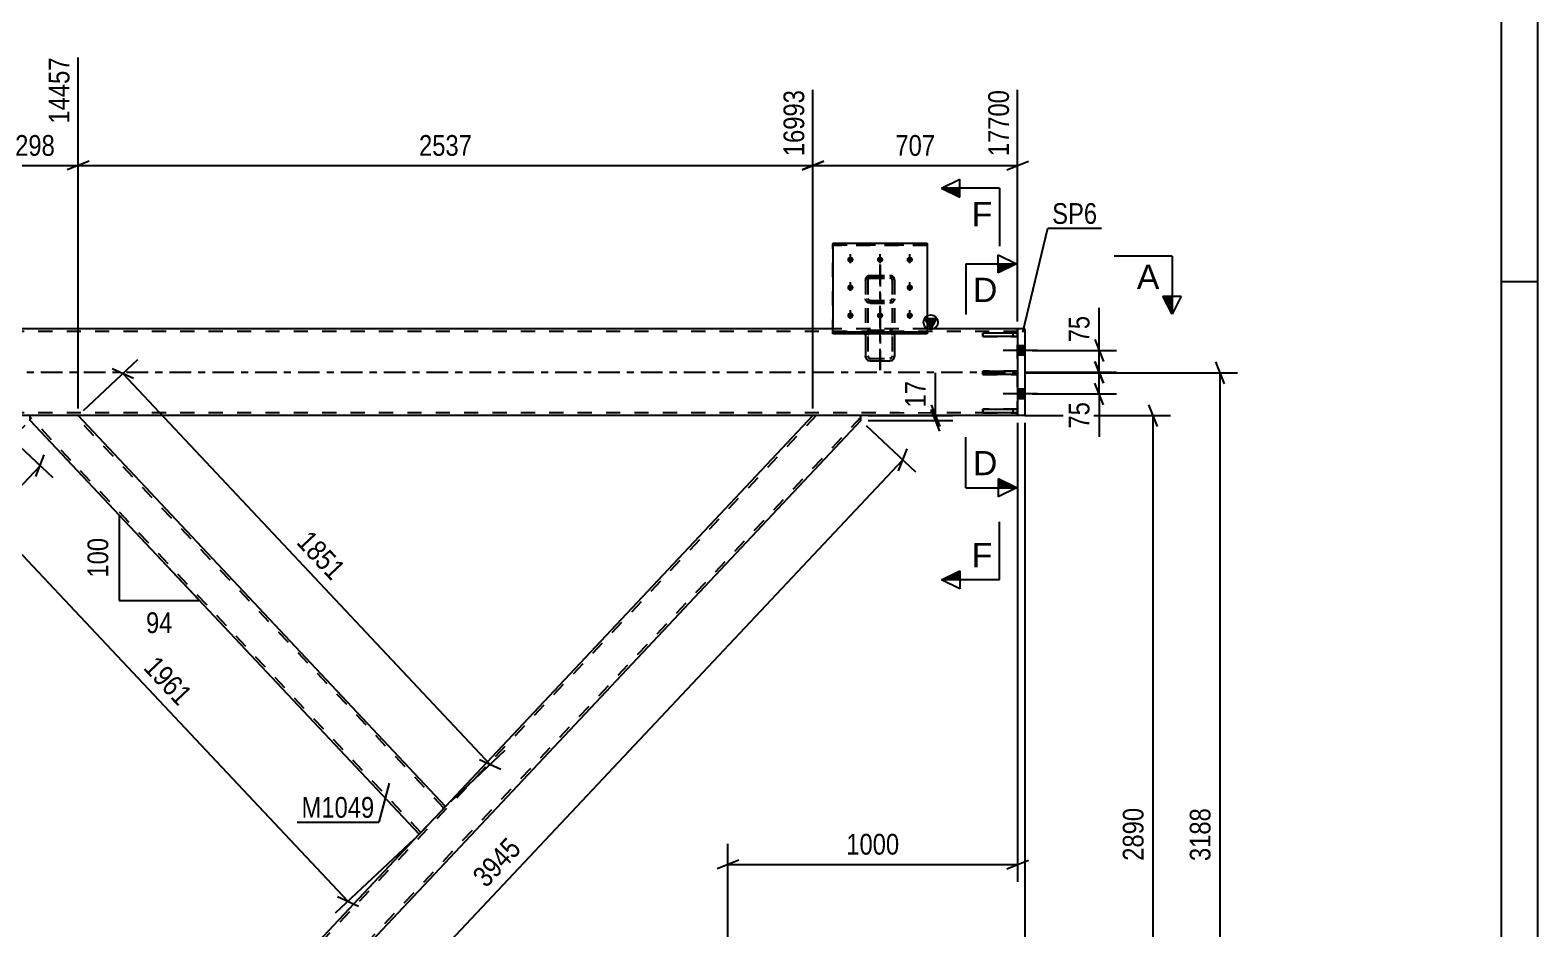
# Model space of a CAD drawing. Header units: millimetres. Extents: x -63 to 778, y -435 to 159.
# Drawn here: x 570.2 to 778.4, y -76.9 to 47.2 of the extents above; entities that cross this region are included whole.
import ezdxf

# ---------------------------------------------------------------- set-up
doc = ezdxf.new("R2010")
doc.units = ezdxf.units.MM
doc.linetypes.add('DXK_LINE_DOT2', pattern=[3.9198, 1.9599, -1.9599])
doc.linetypes.add('DXK_LINE_DOT3', pattern=[5.9187, 2.979, -0.9799, 0.9799, -0.9799])
doc.styles.add('Arial', font='ARIAL.TTF', dxfattribs={"height": 0.2})
doc.styles.add('Arial Narrow', font='ARIALN.TTF', dxfattribs={"height": 0.2})

# ---------------------------------------------------------------- blocks, each defined once
blk = doc.blocks.new('Unknown-570387995-1162')
at = {"color": 5, "linetype": 'Continuous'}
for p, q in [((778.37, -434.5), (778.37, 159.5)), ((773.37, -429.5), (773.37, 154.5)), ((778.37, 12.5), (773.37, 12.5))]:
    blk.add_line(p, q, dxfattribs=at)
blk = doc.blocks.new('Part-570387995-1550 - 1399')
at = {"color": 7, "linetype": 'DXK_LINE_DOT2'}
for p, q in [((706.54, 5.41), (701.74, 5.41)), ((701.74, 5.41), (701.74, 4.93)), ((701.74, 4.93), (706.54, 4.93)), ((705.94, 4.93), (705.94, 5.41)), ((706.54, 4.93), (706.54, 5.41))]:
    blk.add_line(p, q, dxfattribs=at)
blk = doc.blocks.new('Part-570387995-1554 - 1399')
at = {"color": 2, "linetype": 'Continuous'}
for p, q in [((701.74, 0.15), (706.54, 0.15)), ((701.74, -0.33), (701.74, 0.15)), ((706.54, 0.15), (706.54, -0.33)), ((706.54, -0.33), (701.74, -0.33))]:
    blk.add_line(p, q, dxfattribs=at)
at = {"color": 7, "linetype": 'DXK_LINE_DOT2'}
blk.add_line((705.94, -0.33), (705.94, 0.15), dxfattribs=at)
blk = doc.blocks.new('Bolt-570387995-1433 - 1399')
at = {"linetype": 'Continuous'}
for points in [[(706.54, 3.66), (706.54, 2.34), (707.54, 2.34), (707.54, 3.66)], [(706.54, 3.66), (706.54, 2.34), (707.54, 2.34), (707.54, 3.66)], [(706.54, -2.34), (706.54, -3.66), (707.54, -3.66), (707.54, -2.34)], [(706.54, -2.34), (706.54, -3.66), (707.54, -3.66), (707.54, -2.34)]]:
    blk.add_hatch(color=1, dxfattribs=at).paths.add_polyline_path(points)
at = {"color": 1, "linetype": 'Continuous'}
for p, q in [((709.3, 3), (704.54, 3)), ((709.3, 3), (704.54, 3)), ((707.54, 3.66), (706.54, 3.66)), ((707.54, 3.66), (706.54, 3.66)), ((707.54, 2.34), (706.54, 2.34)), ((707.54, 2.34), (706.54, 2.34)), ((709.3, -3), (704.54, -3)), ((709.3, -3), (704.54, -3)), ((707.54, -2.34), (706.54, -2.34)), ((707.54, -2.34), (706.54, -2.34)), ((707.54, -3.66), (706.54, -3.66)), ((707.54, -3.66), (706.54, -3.66))]:
    blk.add_line(p, q, dxfattribs=at)
blk = doc.blocks.new('Bolt-570387995-1434 - 1399')
at = {"color": 1, "linetype": 'DXK_LINE_DOT2'}
for p, q in [((683.44, 15.07), (683.44, 16.21)), ((687.54, 15.07), (687.54, 16.21)), ((691.64, 15.07), (691.64, 16.21)), ((683.44, 11.22), (683.44, 12.36)), ((691.64, 11.22), (691.64, 12.36)), ((683.44, 7.37), (683.44, 8.5)), ((687.54, 7.37), (687.54, 8.5)), ((691.64, 7.37), (691.64, 8.5))]:
    blk.add_line(p, q, dxfattribs=at)
blk = doc.blocks.new('Bolt-570387995-1435 - 1399')
at = {"linetype": 'Continuous'}
for points in [[(683.44, 15.13), (683.35, 15.14), (683.26, 15.16), (683.18, 15.21), (683.11, 15.26), (683.06, 15.33), (683.02, 15.41), (683, 15.5), (683, 15.58), (683.02, 15.67), (683.06, 15.75), (683.11, 15.82), (683.18, 15.88), (683.26, 15.92), (683.35, 15.95), (683.44, 15.95), (683.53, 15.95), (683.62, 15.92), (683.7, 15.88), (683.77, 15.82), (683.82, 15.75), (683.86, 15.67), (683.88, 15.58), (683.88, 15.5), (683.86, 15.41), (683.82, 15.33), (683.77, 15.26), (683.7, 15.21), (683.62, 15.16), (683.53, 15.14)], [(687.54, 15.13), (687.45, 15.14), (687.36, 15.16), (687.28, 15.21), (687.21, 15.26), (687.16, 15.33), (687.12, 15.41), (687.1, 15.5), (687.1, 15.58), (687.12, 15.67), (687.16, 15.75), (687.21, 15.82), (687.28, 15.88), (687.36, 15.92), (687.45, 15.95), (687.54, 15.95), (687.63, 15.95), (687.72, 15.92), (687.8, 15.88), (687.87, 15.82), (687.92, 15.75), (687.96, 15.67), (687.98, 15.58), (687.98, 15.5), (687.96, 15.41), (687.92, 15.33), (687.87, 15.26), (687.8, 15.21), (687.72, 15.16), (687.63, 15.14)], [(691.64, 15.13), (691.55, 15.14), (691.46, 15.16), (691.38, 15.21), (691.31, 15.26), (691.26, 15.33), (691.22, 15.41), (691.2, 15.5), (691.2, 15.58), (691.22, 15.67), (691.26, 15.75), (691.31, 15.82), (691.38, 15.88), (691.46, 15.92), (691.55, 15.95), (691.64, 15.95), (691.73, 15.95), (691.82, 15.92), (691.9, 15.88), (691.97, 15.82), (692.02, 15.75), (692.06, 15.67), (692.08, 15.58), (692.08, 15.5), (692.06, 15.41), (692.02, 15.33), (691.97, 15.26), (691.9, 15.21), (691.82, 15.16), (691.73, 15.14)], [(683.44, 11.27), (683.35, 11.28), (683.26, 11.31), (683.18, 11.35), (683.11, 11.41), (683.06, 11.48), (683.02, 11.56), (683, 11.65), (683, 11.73), (683.02, 11.82), (683.06, 11.89), (683.11, 11.96), (683.18, 12.02), (683.26, 12.07), (683.35, 12.09), (683.44, 12.1), (683.53, 12.09), (683.62, 12.07), (683.7, 12.02), (683.77, 11.96), (683.82, 11.89), (683.86, 11.82), (683.88, 11.73), (683.88, 11.65), (683.86, 11.56), (683.82, 11.48), (683.77, 11.41), (683.7, 11.35), (683.62, 11.31), (683.53, 11.28)], [(691.64, 11.27), (691.55, 11.28), (691.46, 11.31), (691.38, 11.35), (691.31, 11.41), (691.26, 11.48), (691.22, 11.56), (691.2, 11.65), (691.2, 11.73), (691.22, 11.82), (691.26, 11.89), (691.31, 11.96), (691.38, 12.02), (691.46, 12.07), (691.55, 12.09), (691.64, 12.1), (691.73, 12.09), (691.82, 12.07), (691.9, 12.02), (691.97, 11.96), (692.02, 11.89), (692.06, 11.82), (692.08, 11.73), (692.08, 11.65), (692.06, 11.56), (692.02, 11.48), (691.97, 11.41), (691.9, 11.35), (691.82, 11.31), (691.73, 11.28)], [(683.44, 7.42), (683.35, 7.43), (683.26, 7.46), (683.18, 7.5), (683.11, 7.56), (683.06, 7.63), (683.02, 7.71), (683, 7.79), (683, 7.88), (683.02, 7.96), (683.06, 8.04), (683.11, 8.11), (683.18, 8.17), (683.26, 8.21), (683.35, 8.24), (683.44, 8.25), (683.53, 8.24), (683.62, 8.21), (683.7, 8.17), (683.77, 8.11), (683.82, 8.04), (683.86, 7.96), (683.88, 7.88), (683.88, 7.79), (683.86, 7.71), (683.82, 7.63), (683.77, 7.56), (683.7, 7.5), (683.62, 7.46), (683.53, 7.43)], [(687.54, 7.42), (687.45, 7.43), (687.36, 7.46), (687.28, 7.5), (687.21, 7.56), (687.16, 7.63), (687.12, 7.71), (687.1, 7.79), (687.1, 7.88), (687.12, 7.96), (687.16, 8.04), (687.21, 8.11), (687.28, 8.17), (687.36, 8.21), (687.45, 8.24), (687.54, 8.25), (687.63, 8.24), (687.72, 8.21), (687.8, 8.17), (687.87, 8.11), (687.92, 8.04), (687.96, 7.96), (687.98, 7.88), (687.98, 7.79), (687.96, 7.71), (687.92, 7.63), (687.87, 7.56), (687.8, 7.5), (687.72, 7.46), (687.63, 7.43)], [(691.64, 7.42), (691.55, 7.43), (691.46, 7.46), (691.38, 7.5), (691.31, 7.56), (691.26, 7.63), (691.22, 7.71), (691.2, 7.79), (691.2, 7.88), (691.22, 7.96), (691.26, 8.04), (691.31, 8.11), (691.38, 8.17), (691.46, 8.21), (691.55, 8.24), (691.64, 8.25), (691.73, 8.24), (691.82, 8.21), (691.9, 8.17), (691.97, 8.11), (692.02, 8.04), (692.06, 7.96), (692.08, 7.88), (692.08, 7.79), (692.06, 7.71), (692.02, 7.63), (691.97, 7.56), (691.9, 7.5), (691.82, 7.46), (691.73, 7.43)]]:
    blk.add_hatch(color=1, dxfattribs=at).paths.add_polyline_path(points)
at = {"color": 1, "linetype": 'Continuous'}
for p, q in [((683.44, 15.14), (683.44, 16.28)), ((687.54, 15.14), (687.54, 16.28)), ((691.64, 15.14), (691.64, 16.28)), ((683.44, 11.29), (683.44, 12.43)), ((691.64, 11.29), (691.64, 12.43)), ((683.44, 7.44), (683.44, 8.57)), ((687.54, 7.44), (687.54, 8.57)), ((691.64, 7.44), (691.64, 8.57))]:
    blk.add_line(p, q, dxfattribs=at)
blk = doc.blocks.new('Part-570387995-1548 - 1399')
at = {"linetype": 'Continuous'}
blk.add_hatch(color=2, dxfattribs=at).paths.add_polyline_path([(694.54, 6), (693.74, 7.4), (695.34, 7.4)])
at = {"color": 2, "linetype": 'Continuous'}
for p, q in [((694.54, 6), (693.74, 7.4)), ((693.74, 7.4), (695.34, 7.4)), ((695.34, 7.4), (694.54, 6)), ((681.04, 6), (454.04, 6)), ((706.54, 6), (694.04, 6)), ((706.54, -6), (205.14, -6))]:
    blk.add_line(p, q, dxfattribs=at)
at = {"color": 7, "linetype": 'DXK_LINE_DOT2'}
for p, q in [((706.54, 5.6), (44.9, 5.6)), ((694.04, 6), (681.04, 6)), ((706.54, -6), (706.54, 6)), ((706.54, -5.6), (44.9, -5.6))]:
    blk.add_line(p, q, dxfattribs=at)
at = {"color": 7, "linetype": 'DXK_LINE_DOT3'}
blk.add_line((44.9, 0), (706.54, 0), dxfattribs=at)
at = {"color": 2, "linetype": 'Continuous'}
blk.add_circle((694.54, 6.9), 1, dxfattribs=at)
blk = doc.blocks.new('Part-570387995-1549 - 1399')
at = {"color": 7, "linetype": 'DXK_LINE_DOT2'}
for p, q in [((706.54, -5.11), (701.74, -5.11)), ((701.74, -5.11), (701.74, -5.59)), ((701.74, -5.59), (706.54, -5.59)), ((705.94, -5.59), (705.94, -5.11)), ((706.54, -5.59), (706.54, -5.11))]:
    blk.add_line(p, q, dxfattribs=at)
blk = doc.blocks.new('Part-570387995-1551 - 1399')
at = {"color": 7, "linetype": 'DXK_LINE_DOT2'}
for p, q in [((706.54, 0.15), (701.74, 0.15)), ((701.74, 0.15), (701.74, -0.33)), ((705.94, -0.33), (705.94, 0.15)), ((706.54, -0.33), (706.54, 0.15)), ((701.74, -0.33), (706.54, -0.33))]:
    blk.add_line(p, q, dxfattribs=at)
blk = doc.blocks.new('Part-570387995-1552 - 1399')
at = {"color": 2, "linetype": 'Continuous'}
for p, q in [((701.74, -5.11), (706.54, -5.11)), ((701.74, -5.59), (701.74, -5.11)), ((706.54, -5.59), (701.74, -5.59)), ((706.54, -5.11), (706.54, -5.59))]:
    blk.add_line(p, q, dxfattribs=at)
at = {"color": 7, "linetype": 'DXK_LINE_DOT2'}
blk.add_line((705.94, -5.59), (705.94, -5.11), dxfattribs=at)
blk = doc.blocks.new('Part-570387995-1553 - 1399')
at = {"color": 2, "linetype": 'Continuous'}
for p, q in [((706.54, 5.41), (701.74, 5.41)), ((701.74, 4.93), (701.74, 5.41)), ((706.54, 4.93), (701.74, 4.93)), ((706.54, 5.41), (706.54, 4.93))]:
    blk.add_line(p, q, dxfattribs=at)
at = {"color": 7, "linetype": 'DXK_LINE_DOT2'}
blk.add_line((705.94, 4.93), (705.94, 5.41), dxfattribs=at)
blk = doc.blocks.new('Part-570387995-1572 - 1399')
at = {"color": 7, "linetype": 'DXK_LINE_DOT2'}
for p, q in [((681.04, 5.29), (681.04, 17.73)), ((681.04, 17.73), (694.04, 17.73)), ((694.04, 17.51), (681.04, 17.51)), ((694.04, 17.73), (694.04, 5.29)), ((681.04, 5.51), (694.04, 5.51)), ((694.04, 5.29), (681.04, 5.29))]:
    blk.add_line(p, q, dxfattribs=at)
blk = doc.blocks.new('Part-570387995-1575 - 1399')
at = {"color": 2, "linetype": 'Continuous'}
for p, q in [((681.04, 17.8), (694.04, 17.8)), ((681.04, 17.8), (681.04, 5.36)), ((694.04, 17.8), (694.04, 5.36)), ((681.04, 5.58), (694.04, 5.58)), ((681.04, 5.36), (694.04, 5.36))]:
    blk.add_line(p, q, dxfattribs=at)
at = {"color": 7, "linetype": 'DXK_LINE_DOT2'}
blk.add_line((681.04, 17.58), (694.04, 17.58), dxfattribs=at)
blk = doc.blocks.new('Part-570387995-1576 - 1399')
at = {"color": 7, "linetype": 'DXK_LINE_DOT3'}
blk.add_line((687.54, 0.27), (687.54, 14.89), dxfattribs=at)
at = {"color": 7, "linetype": 'DXK_LINE_DOT2'}
for p, q in [((685.59, 12.98), (685.54, 12.75)), ((685.54, 12.75), (685.54, 5.36)), ((685.73, 13.17), (685.59, 12.98)), ((685.93, 13.3), (685.73, 13.17)), ((685.86, 12.75), (685.88, 12.86)), ((685.86, 12.75), (685.86, 2.24)), ((685.88, 12.86), (685.95, 12.96)), ((686.18, 13.35), (685.93, 13.3)), ((685.95, 12.96), (686.06, 13.03)), ((686.06, 13.03), (686.18, 13.05)), ((686.18, 13.35), (688.9, 13.35)), ((686.18, 13.05), (688.9, 13.05)), ((689.14, 13.3), (688.9, 13.35)), ((688.9, 13.05), (689.02, 13.03)), ((689.02, 13.03), (689.13, 12.96)), ((689.13, 12.96), (689.2, 12.86)), ((689.35, 13.17), (689.14, 13.3)), ((689.2, 12.86), (689.22, 12.75)), ((689.22, 12.75), (689.22, 2.24)), ((689.49, 12.98), (689.35, 13.17)), ((689.54, 12.75), (689.49, 12.98)), ((689.54, 12.75), (689.54, 5.36)), ((685.54, 10.19), (685.59, 9.96)), ((685.59, 9.96), (685.73, 9.77)), ((685.73, 9.77), (685.93, 9.64)), ((685.88, 10.08), (685.86, 10.19)), ((685.95, 9.98), (685.88, 10.08)), ((685.93, 9.64), (686.18, 9.59)), ((686.06, 9.91), (685.95, 9.98)), ((686.18, 9.89), (686.06, 9.91)), ((686.18, 9.89), (688.9, 9.89)), ((686.18, 9.59), (688.9, 9.59)), ((689.02, 9.91), (688.9, 9.89)), ((688.9, 9.59), (689.14, 9.64)), ((689.13, 9.98), (689.02, 9.91)), ((689.2, 10.08), (689.13, 9.98)), ((689.14, 9.64), (689.35, 9.77)), ((689.22, 10.19), (689.2, 10.08)), ((689.35, 9.77), (689.49, 9.96)), ((689.49, 9.96), (689.54, 10.19)), ((685.54, 5.13), (685.59, 5.39)), ((685.88, 5.26), (685.86, 5.13)), ((685.93, 5.76), (686.18, 5.81)), ((686.18, 5.47), (686.06, 5.45)), ((686.18, 5.81), (688.9, 5.81)), ((686.18, 5.47), (688.9, 5.47)), ((688.9, 5.81), (689.14, 5.76)), ((689.02, 5.45), (688.9, 5.47)), ((689.22, 5.13), (689.2, 5.26)), ((689.49, 5.39), (689.54, 5.13)), ((685.86, 2.24), (685.88, 2.11)), ((689.2, 2.11), (689.22, 2.24)), ((686.06, 1.92), (686.18, 1.9)), ((686.18, 1.9), (688.9, 1.9)), ((688.9, 1.9), (689.02, 1.92))]:
    blk.add_line(p, q, dxfattribs=at)
at = {"color": 2, "linetype": 'Continuous'}
for p, q in [((685.54, 5.36), (685.54, 2.24)), ((689.54, 5.36), (689.54, 2.24)), ((685.59, 1.98), (685.54, 2.24)), ((689.54, 2.24), (689.49, 1.98)), ((686.18, 1.56), (685.93, 1.61)), ((686.18, 1.56), (688.9, 1.56)), ((689.14, 1.61), (688.9, 1.56))]:
    blk.add_line(p, q, dxfattribs=at)
at = {"color": 7, "linetype": 'DXK_LINE_DOT2'}
for centre, radius, start, end in [((686.21, 5.16), 0.662, 114.32, 159.2417), ((686.19, 5.15), 0.331, 114.32, 159.2417), ((688.89, 5.15), 0.331, 20.7583, 65.68), ((688.87, 5.16), 0.662, 20.7583, 65.68), ((686.19, 2.23), 0.331, 200.7583, 245.68), ((688.89, 2.23), 0.331, 294.32, 339.2417)]:
    blk.add_arc(centre, radius, start, end, dxfattribs=at)
at = {"color": 2, "linetype": 'Continuous'}
for centre, start, end in [((686.21, 2.21), 200.7583, 245.68), ((688.87, 2.21), 294.32, 339.2417)]:
    blk.add_arc(centre, 0.662, start, end, dxfattribs=at)
blk = doc.blocks.new('Part-570387995-1617 - 1399')
at = {"color": 7, "linetype": 'DXK_LINE_DOT3'}
blk.add_line((687.54, 14.82), (687.54, 0.27), dxfattribs=at)
at = {"color": 7, "linetype": 'DXK_LINE_DOT2'}
for p, q in [((685.54, 12.68), (685.59, 12.91)), ((685.54, 12.68), (685.54, 2.24)), ((685.59, 12.91), (685.73, 13.1)), ((685.73, 13.1), (685.93, 13.23)), ((685.88, 12.79), (685.86, 12.68)), ((685.86, 12.68), (685.86, 2.24)), ((685.95, 12.89), (685.88, 12.79)), ((685.93, 13.23), (686.18, 13.28)), ((686.06, 12.96), (685.95, 12.89)), ((686.18, 12.98), (686.06, 12.96)), ((686.18, 13.28), (688.9, 13.28)), ((686.18, 12.98), (688.9, 12.98)), ((688.9, 13.28), (689.14, 13.23)), ((689.02, 12.96), (688.9, 12.98)), ((689.13, 12.89), (689.02, 12.96)), ((689.2, 12.79), (689.13, 12.89)), ((689.14, 13.23), (689.35, 13.1)), ((689.22, 12.68), (689.2, 12.79)), ((689.22, 12.68), (689.22, 2.24)), ((689.35, 13.1), (689.49, 12.91)), ((689.49, 12.91), (689.54, 12.68)), ((689.54, 12.68), (689.54, 2.24)), ((685.59, 9.89), (685.54, 10.12)), ((685.73, 9.7), (685.59, 9.89)), ((685.93, 9.57), (685.73, 9.7)), ((685.86, 10.12), (685.88, 10.01)), ((685.88, 10.01), (685.95, 9.91)), ((686.18, 9.52), (685.93, 9.57)), ((685.95, 9.91), (686.06, 9.84)), ((686.06, 9.84), (686.18, 9.82)), ((686.18, 9.82), (688.9, 9.82)), ((686.18, 9.52), (688.9, 9.52)), ((688.9, 9.82), (689.02, 9.84)), ((689.14, 9.57), (688.9, 9.52)), ((689.02, 9.84), (689.13, 9.91)), ((689.13, 9.91), (689.2, 10.01)), ((689.35, 9.7), (689.14, 9.57)), ((689.2, 10.01), (689.22, 10.12)), ((689.49, 9.89), (689.35, 9.7)), ((689.54, 10.12), (689.49, 9.89)), ((685.59, 5.39), (685.54, 5.13)), ((685.86, 5.13), (685.88, 5.26)), ((686.18, 5.81), (685.93, 5.76)), ((686.06, 5.45), (686.18, 5.47)), ((686.18, 5.81), (688.9, 5.81)), ((686.18, 5.47), (688.9, 5.47)), ((689.13, 5.77), (688.9, 5.81)), ((688.9, 5.47), (689.02, 5.45)), ((689.14, 5.76), (689.13, 5.77)), ((689.2, 5.26), (689.22, 5.13)), ((689.54, 5.13), (689.49, 5.39)), ((685.54, 2.24), (685.59, 1.98)), ((685.88, 2.11), (685.86, 2.24)), ((689.22, 2.24), (689.2, 2.11)), ((689.49, 1.98), (689.54, 2.24)), ((685.93, 1.61), (686.18, 1.56)), ((686.18, 1.9), (686.06, 1.92)), ((686.18, 1.9), (688.9, 1.9)), ((686.18, 1.56), (688.9, 1.56)), ((689.02, 1.92), (688.9, 1.9)), ((688.9, 1.56), (689.14, 1.61))]:
    blk.add_line(p, q, dxfattribs=at)
for centre, radius, start, end in [((686.21, 5.16), 0.662, 114.32, 159.2417), ((686.19, 5.15), 0.331, 114.32, 159.2417), ((688.89, 5.15), 0.331, 20.7583, 65.68), ((688.87, 5.16), 0.662, 20.7583, 65.68), ((686.19, 2.23), 0.331, 200.7583, 245.68), ((688.89, 2.23), 0.331, 294.32, 339.2417), ((686.21, 2.21), 0.662, 200.7583, 245.68), ((688.87, 2.21), 0.662, 294.32, 339.2417)]:
    blk.add_arc(centre, radius, start, end, dxfattribs=at)
blk = doc.blocks.new('Part-570387995-1661 - 1399')
at = {"color": 2, "linetype": 'Continuous'}
for p, q in [((570.18, -6.66), (570.18, -6)), ((627.54, -59.95), (576.81, -6)), ((623.92, -63.8), (570.18, -6.66)), ((627.54, -59.95), (627.1, -60.41)), ((627.1, -60.41), (623.92, -63.8))]:
    blk.add_line(p, q, dxfattribs=at)
at = {"color": 7, "linetype": 'DXK_LINE_DOT2'}
for p, q in [((576.81, -6), (570.18, -6)), ((624.14, -63.57), (570.18, -6.19)), ((627.32, -60.18), (576.37, -6)), ((627.51, -59.98), (627.1, -60.41)), ((624.14, -63.57), (624.15, -63.55))]:
    blk.add_line(p, q, dxfattribs=at)
blk = doc.blocks.new('Part-570387995-1676 - 1399')
at = {"color": 7, "linetype": 'DXK_LINE_DOT2'}
for p, q in [((678.71, -6), (570.18, -121.41)), ((684.9, -6.19), (576.37, -121.6)), ((684.9, -6), (678.27, -6)), ((627.54, -59.95), (623.92, -63.8)), ((576.81, -121.6), (570.18, -121.6))]:
    blk.add_line(p, q, dxfattribs=at)
at = {"color": 2, "linetype": 'Continuous'}
for p, q in [((678.27, -6), (627.54, -59.95)), ((684.9, -6.66), (684.9, -6)), ((684.9, -6.66), (576.81, -121.6)), ((623.92, -63.8), (570.18, -120.94)), ((570.18, -121.6), (570.18, -120.94))]:
    blk.add_line(p, q, dxfattribs=at)
blk = doc.blocks.new('Part-570387995-1749 - 1399')
at = {"color": 2, "linetype": 'Continuous'}
for p, q in [((707.54, 6), (706.54, 6)), ((706.54, 6), (706.54, -6)), ((707.54, 6), (707.54, -6)), ((707.54, -6), (706.54, -6))]:
    blk.add_line(p, q, dxfattribs=at)
blk = doc.blocks.new('StraightDimension-570387995-2399 - 1399')
at = {"color": 7, "linetype": 'Continuous'}
for p, q in [((706.54, -7), (706.54, -70.36)), ((666.54, -120.6), (666.54, -65.11)), ((668.04, -67.36), (665.04, -68.56)), ((666.54, -67.96), (706.54, -67.96)), ((705.04, -68.56), (708.04, -67.36))]:
    blk.add_line(p, q, dxfattribs=at)
at = {"color": 0}
blk.add_wipeout([(690.8, -67.21), (690.8, -63.01), (682.28, -63.01), (682.28, -67.21)], dxfattribs=at)
at = {"color": 3, "style": 'Arial Narrow'}
blk.add_text('1000', height=2.863, dxfattribs=at).set_placement((682.88, -66.61))
blk = doc.blocks.new('StraightDimension-570387995-2019 - 1399')
at = {"color": 7, "linetype": 'Continuous'}
blk.add_line((707.54, -7), (707.54, -166.19), dxfattribs=at)
blk = doc.blocks.new('StraightDimension-570387995-1919 - 1399')
at = {"color": 7, "linetype": 'Continuous'}
for p, q in [((707.54, -6), (727.67, -6)), ((725.87, -7.5), (724.67, -4.5)), ((725.27, -121.6), (725.27, -6)), ((724.67, -120.1), (725.87, -123.1)), ((667.54, -121.6), (727.67, -121.6))]:
    blk.add_line(p, q, dxfattribs=at)
at = {"color": 0}
blk.add_wipeout([(724.52, -59.54), (720.32, -59.54), (720.32, -68.06), (724.52, -68.06)], dxfattribs=at)
at = {"color": 3, "style": 'Arial Narrow'}
blk.add_text('2890', height=2.863, rotation=90.0002, dxfattribs=at).set_placement((723.92, -67.46))
blk = doc.blocks.new('StraightDimension-570387995-2032 - 1399')
at = {"color": 7, "linetype": 'Continuous'}
for p, q in [((735.12, -1.59), (733.92, 1.41)), ((707.54, -0.09), (736.92, -0.09)), ((734.52, -127.6), (734.52, -0.09)), ((733.92, -126.1), (735.12, -129.1)), ((667.54, -127.6), (736.92, -127.6))]:
    blk.add_line(p, q, dxfattribs=at)
at = {"color": 0}
blk.add_wipeout([(733.77, -59.59), (729.57, -59.59), (729.57, -68.1), (733.77, -68.1)], dxfattribs=at)
at = {"color": 3, "style": 'Arial Narrow'}
blk.add_text('3188', height=2.863, rotation=90.0002, dxfattribs=at).set_placement((733.17, -67.5))
blk = doc.blocks.new('StraightDimension-570387995-2061 - 1399')
at = {"color": 7, "linetype": 'Continuous'}
for p, q in [((565.63, -7.35), (573.29, -14.55)), ((570.95, -14.41), (572.13, -11.4)), ((517.8, -70.05), (571.54, -12.91)), ((511.89, -64.49), (519.55, -71.69)), ((518.39, -68.54), (517.21, -71.55))]:
    blk.add_line(p, q, dxfattribs=at)
at = {"color": 0}
blk.add_wipeout([(547.04, -37.86), (543.98, -34.98), (538.15, -41.18), (541.21, -44.06)], dxfattribs=at)
at = {"color": 3, "style": 'Arial Narrow'}
blk.add_text('1961', height=2.863, rotation=46.7591, dxfattribs=at).set_placement((541.18, -43.21))
blk = doc.blocks.new('StraightDimension-570387995-12974 - 1399')
at = {"color": 7, "linetype": 'Continuous'}
for p, q in [((707.54, 0), (720.21, 0)), ((717.21, 1.5), (718.41, -1.5)), ((717.81, -3), (717.81, 0)), ((718.41, -4.5), (717.21, -1.5)), ((708.54, -3), (720.21, -3))]:
    blk.add_line(p, q, dxfattribs=at)
at = {"color": 0}
blk.add_wipeout([(717.06, -3.53), (712.86, -3.53), (712.86, -8.38), (717.06, -8.38)], dxfattribs=at)
at = {"color": 7, "linetype": 'Continuous'}
blk.add_line((717.81, -3), (717.81, -8.91), dxfattribs=at)
blk.add_line((717.81, -3), (717.81, -8.91), dxfattribs=at)
at = {"color": 3, "style": 'Arial Narrow'}
blk.add_text('75', height=2.863, rotation=90.0002, dxfattribs=at).set_placement((716.46, -7.78))
blk = doc.blocks.new('StraightDimension-570387995-2156 - 1399')
at = {"color": 7, "linetype": 'Continuous'}
for p, q in [((569.45, -7.35), (558.58, -17.57)), ((561.79, -16.61), (558.86, -15.24)), ((560.33, -15.93), (614.06, -73.06)), ((623.19, -64.49), (612.32, -74.71)), ((612.6, -72.38), (615.53, -73.75))]:
    blk.add_line(p, q, dxfattribs=at)
at = {"color": 0}
blk.add_wipeout([(590.66, -47.08), (593.72, -44.2), (587.89, -38), (584.83, -40.88)], dxfattribs=at)
at = {"color": 3, "style": 'Arial Narrow'}
blk.add_text('1961', height=2.863, rotation=-46.7591, dxfattribs=at).set_placement((585.68, -40.91))
blk = doc.blocks.new('AngleDimension-570387995-2509 - 1399')
at = {"color": 7, "linetype": 'Continuous'}
for p, q in [((582.46, -19.72), (593.56, -31.52)), ((582.46, -19.72), (582.46, -31.52)), ((593.13, -31.06), (593.56, -31.52)), ((582.46, -31.52), (593.56, -31.52))]:
    blk.add_line(p, q, dxfattribs=at)
at = {"color": 0}
for points in [[(581.56, -22.28), (577.36, -22.28), (577.36, -28.96), (581.56, -28.96)], [(590.44, -36.62), (590.44, -32.42), (585.58, -32.42), (585.58, -36.62)]]:
    blk.add_wipeout(points, dxfattribs=at)
at = {"color": 3, "style": 'Arial Narrow'}
blk.add_text('100', height=2.863, rotation=90.0002, dxfattribs=at).set_placement((580.96, -28.36))
blk.add_text('94', height=2.863, dxfattribs=at).set_placement((586.18, -36.02))
blk = doc.blocks.new('StraightDimension-570387995-5698 - 1399')
at = {"color": 7, "linetype": 'Continuous'}
for p, q in [((678.27, -5), (678.27, 38.97)), ((706.54, 7), (706.54, 38.97)), ((679.77, 29.13), (676.77, 27.93)), ((678.27, 28.53), (706.54, 28.53)), ((705.04, 27.93), (708.04, 29.13))]:
    blk.add_line(p, q, dxfattribs=at)
at = {"color": 0, "linetype": 'Continuous'}
blk.add_wipeout([(705.94, 39.57), (701.74, 39.57), (701.74, 29.23), (705.94, 29.23)], dxfattribs=at)
at = {"color": 0}
blk.add_wipeout([(695.75, 29.28), (695.75, 33.48), (689.06, 33.48), (689.06, 29.28)], dxfattribs=at)
at = {"color": 3, "linetype": 'Continuous', "style": 'Arial Narrow'}
blk.add_text('17700', height=2.863, rotation=90.0002, dxfattribs=at).set_placement((705.34, 29.83))
at = {"color": 3, "style": 'Arial Narrow'}
blk.add_text('707', height=2.863, dxfattribs=at).set_placement((689.66, 29.88))
blk = doc.blocks.new('StraightDimension-570387995-5699 - 1399')
at = {"color": 7, "linetype": 'Continuous'}
for p, q in [((576.81, -5), (576.81, 43.47)), ((678.27, -5), (678.27, 38.97)), ((578.31, 29.13), (575.31, 27.93)), ((576.81, 28.53), (678.27, 28.53)), ((676.77, 27.93), (679.77, 29.13))]:
    blk.add_line(p, q, dxfattribs=at)
at = {"color": 0, "linetype": 'Continuous'}
blk.add_wipeout([(677.67, 39.57), (673.47, 39.57), (673.47, 29.23), (677.67, 29.23)], dxfattribs=at)
at = {"color": 0}
blk.add_wipeout([(631.8, 29.28), (631.8, 33.48), (623.28, 33.48), (623.28, 29.28)], dxfattribs=at)
at = {"color": 3, "linetype": 'Continuous', "style": 'Arial Narrow'}
blk.add_text('16993', height=2.863, rotation=90.0002, dxfattribs=at).set_placement((677.07, 29.83))
at = {"color": 3, "style": 'Arial Narrow'}
blk.add_text('2537', height=2.863, dxfattribs=at).set_placement((623.88, 29.88))
blk = doc.blocks.new('StraightDimension-570387995-5700 - 1399')
at = {"color": 7, "linetype": 'Continuous'}
for p, q in [((564.9, -5), (564.9, 43.47)), ((576.81, -5), (576.81, 43.47)), ((563.4, 27.93), (566.4, 29.13)), ((564.9, 28.53), (576.81, 28.53)), ((578.31, 29.13), (575.31, 27.93))]:
    blk.add_line(p, q, dxfattribs=at)
at = {"color": 0}
blk.add_wipeout([(574.2, 29.28), (574.2, 33.48), (567.51, 33.48), (567.51, 29.28)], dxfattribs=at)
at = {"color": 0, "linetype": 'Continuous'}
blk.add_wipeout([(576.21, 44.07), (572.01, 44.07), (572.01, 33.73), (576.21, 33.73)], dxfattribs=at)
at = {"color": 3, "linetype": 'Continuous', "style": 'Arial Narrow'}
blk.add_text('14457', height=2.863, rotation=90.0002, dxfattribs=at).set_placement((575.61, 34.33))
at = {"color": 3, "style": 'Arial Narrow'}
blk.add_text('298', height=2.863, dxfattribs=at).set_placement((568.11, 29.88))
blk = doc.blocks.new('StraightDimension-570387995-12973 - 1399')
at = {"color": 7, "linetype": 'Continuous'}
for p, q in [((717.21, 4.5), (718.41, 1.5)), ((708.54, 3), (720.21, 3)), ((717.81, 0), (717.81, 3)), ((707.54, 0), (720.21, 0)), ((718.41, -1.5), (717.21, 1.5))]:
    blk.add_line(p, q, dxfattribs=at)
at = {"color": 0}
blk.add_wipeout([(717.06, 8.38), (712.86, 8.38), (712.86, 3.52), (717.06, 3.52)], dxfattribs=at)
at = {"color": 7, "linetype": 'Continuous'}
blk.add_line((717.81, 3), (717.81, 8.91), dxfattribs=at)
blk.add_line((717.81, 3), (717.81, 8.91), dxfattribs=at)
at = {"color": 3, "style": 'Arial Narrow'}
blk.add_text('75', height=2.863, rotation=90.0002, dxfattribs=at).set_placement((716.46, 4.12))
blk = doc.blocks.new('StraightDimension-570387995-13180 - 1399')
at = {"color": 7, "linetype": 'Continuous'}
for p, q in [((577.53, -5.31), (585.05, 1.75)), ((584.44, -0.88), (581.51, 0.48)), ((582.97, -0.2), (633.7, -54.15)), ((628.27, -59.26), (635.78, -52.2)), ((632.24, -53.47), (635.17, -54.83))]:
    blk.add_line(p, q, dxfattribs=at)
at = {"color": 0}
blk.add_wipeout([(611.8, -29.76), (614.86, -26.89), (609.03, -20.68), (605.97, -23.56)], dxfattribs=at)
at = {"color": 3, "style": 'Arial Narrow'}
blk.add_text('1851', height=2.863, rotation=-46.7591, dxfattribs=at).set_placement((606.82, -23.59))
blk = doc.blocks.new('StraightDimension-570387995-13201 - 1399')
at = {"color": 7, "linetype": 'Continuous'}
for p, q in [((685.63, -7.35), (692.42, -13.74)), ((582.58, -127.03), (690.68, -12.09)), ((690.09, -13.6), (691.27, -10.59)), ((577.54, -122.29), (584.33, -128.68)), ((583.17, -125.53), (581.99, -128.54))]:
    blk.add_line(p, q, dxfattribs=at)
at = {"color": 0}
blk.add_wipeout([(639, -65.95), (635.94, -63.07), (630.11, -69.27), (633.17, -72.15)], dxfattribs=at)
at = {"color": 3, "style": 'Arial Narrow'}
blk.add_text('3945', height=2.863, rotation=46.7591, dxfattribs=at).set_placement((633.14, -71.3))
blk = doc.blocks.new('StraightDimension-570387995-13222 - 1399')
at = {"color": 7, "linetype": 'Continuous'}
for p, q in [((685.9, -6), (697.61, -6)), ((694.61, -4.5), (695.81, -7.5)), ((695.81, -8.16), (694.61, -5.16)), ((695.21, -6.66), (695.21, -6)), ((685.9, -6.66), (697.61, -6.66))]:
    blk.add_line(p, q, dxfattribs=at)
at = {"color": 0}
blk.add_wipeout([(694.46, -0.62), (690.26, -0.62), (690.26, -5.48), (694.46, -5.48)], dxfattribs=at)
at = {"color": 7, "linetype": 'Continuous'}
blk.add_line((695.21, -6), (695.21, -0.09), dxfattribs=at)
blk.add_line((695.21, -6), (695.21, -0.09), dxfattribs=at)
at = {"color": 3, "style": 'Arial Narrow'}
blk.add_text('17', height=2.863, rotation=90.0002, dxfattribs=at).set_placement((693.86, -4.87))
blk = doc.blocks.new('Mark-570387995-1657 - 1399')
at = {"color": 0}
blk.add_wipeout([(617.71, -61.52), (617.71, -58.52), (607.66, -58.52), (607.66, -61.52)], dxfattribs=at)
blk.add_wipeout([(617.71, -61.52), (617.71, -58.52), (607.66, -58.52), (607.66, -61.52)], dxfattribs=at)
at = {"color": 30, "linetype": 'Continuous'}
for p in [(619.77, -56.73), (607.06, -62.12)]:
    blk.add_line(p, (618.31, -62.12), dxfattribs=at)
at = {"color": 3, "style": 'Arial Narrow'}
blk.add_text('M1049', height=2.863, dxfattribs=at).set_placement((607.66, -61.52))
blk = doc.blocks.new('Mark-570387995-1745 - 1399')
at = {"color": 0}
blk.add_wipeout([(717.52, 20.48), (717.52, 23.48), (711.31, 23.48), (711.31, 20.48)], dxfattribs=at)
blk.add_wipeout([(717.52, 20.48), (717.52, 23.48), (711.31, 23.48), (711.31, 20.48)], dxfattribs=at)
at = {"color": 30, "linetype": 'Continuous'}
for p, q in [((707.24, 5.54), (710.71, 19.88)), ((710.71, 19.88), (718.12, 19.88))]:
    blk.add_line(p, q, dxfattribs=at)
at = {"color": 3, "style": 'Arial Narrow'}
blk.add_text('SP6', height=2.863, dxfattribs=at).set_placement((711.31, 20.48))
blk = doc.blocks.new('SectionMark-570387995-3128 - 1399')
at = {"linetype": 'Continuous'}
for points in [[(698.54, 25.41), (698.54, 24.16), (696.04, 25.41)], [(698.54, -27.43), (698.54, -28.68), (696.04, -28.68)]]:
    blk.add_hatch(color=6, dxfattribs=at).paths.add_polyline_path(points)
at = {"color": 6, "linetype": 'Continuous'}
for p, q in [((696.04, 25.41), (698.54, 26.66)), ((704.04, 25.41), (696.04, 25.41)), ((696.04, 25.41), (698.54, 24.16)), ((698.54, 24.16), (698.54, 26.66)), ((696.04, -28.68), (698.54, -27.43)), ((704.04, -28.68), (696.04, -28.68)), ((698.54, -29.93), (696.04, -28.68)), ((698.54, -27.43), (698.54, -29.93))]:
    blk.add_line(p, q, dxfattribs=at)
at = {"color": 0, "linetype": 'Continuous'}
for points in [[(703.04, 20.16), (703.04, 23.66), (700.19, 23.66), (700.19, 20.16)], [(703.04, -26.93), (703.04, -23.43), (700.19, -23.43), (700.19, -26.93)]]:
    blk.add_wipeout(points, dxfattribs=at)
at = {"color": 6, "linetype": 'Continuous'}
for p, q in [((704.04, 25.41), (704.04, 17.41)), ((704.04, -28.68), (704.04, -20.68))]:
    blk.add_line(p, q, dxfattribs=at)
at = {"color": 3, "linetype": 'Continuous', "style": 'Arial'}
for p in [(700.19, 20.16), (700.19, -26.93)]:
    blk.add_text('F', height=3.34, dxfattribs=at).set_placement(p)
blk = doc.blocks.new('SectionMark-570387995-3160 - 1399')
at = {"color": 6, "linetype": 'Continuous'}
for p, q in [((699.37, 14.95), (706.37, 14.95)), ((703.87, 16.2), (706.37, 14.95)), ((699.37, -15.97), (706.37, -15.97)), ((706.37, -15.97), (703.87, -17.22))]:
    blk.add_line(p, q, dxfattribs=at)
at = {"color": 0, "linetype": 'Continuous'}
for points in [[(703.74, 9.7), (703.74, 13.2), (700.37, 13.2), (700.37, 9.7)], [(703.74, -14.22), (703.74, -10.72), (700.37, -10.72), (700.37, -14.22)]]:
    blk.add_wipeout(points, dxfattribs=at)
at = {"linetype": 'Continuous'}
for points in [[(703.87, 13.7), (703.87, 14.95), (706.37, 14.95)], [(703.87, -15.97), (703.87, -14.72), (706.37, -15.97)]]:
    blk.add_hatch(color=6, dxfattribs=at).paths.add_polyline_path(points)
at = {"color": 6, "linetype": 'Continuous'}
for p, q in [((699.37, 14.95), (699.37, 7.95)), ((703.87, 13.7), (703.87, 16.2)), ((706.37, 14.95), (703.87, 13.7)), ((699.37, -15.97), (699.37, -8.97)), ((706.37, -15.97), (703.87, -14.72)), ((703.87, -14.72), (703.87, -17.22))]:
    blk.add_line(p, q, dxfattribs=at)
at = {"color": 3, "linetype": 'Continuous', "style": 'Arial'}
for p in [(700.37, 9.7), (700.37, -14.22)]:
    blk.add_text('D', height=3.34, dxfattribs=at).set_placement(p)
blk = doc.blocks.new('SectionMark-570387995-3162 - 1399')
at = {"color": 6, "linetype": 'Continuous'}
for p in [(727.86, 16), (729.11, 10.5)]:
    blk.add_line(p, (727.86, 8), dxfattribs=at)
at = {"color": 0, "linetype": 'Continuous'}
blk.add_wipeout([(726.11, 11.5), (726.11, 15), (723, 15), (723, 11.5)], dxfattribs=at)
at = {"linetype": 'Continuous'}
blk.add_hatch(color=6, dxfattribs=at).paths.add_polyline_path([(726.61, 10.5), (727.86, 10.5), (727.86, 8)])
at = {"color": 6, "linetype": 'Continuous'}
for p, q in [((727.86, 16), (719.86, 16)), ((726.61, 10.5), (729.11, 10.5)), ((727.86, 8), (726.61, 10.5))]:
    blk.add_line(p, q, dxfattribs=at)
at = {"color": 3, "linetype": 'Continuous', "style": 'Arial'}
blk.add_text('A', height=3.34, dxfattribs=at).set_placement((723, 11.5))

msp = doc.modelspace()

# ---------------------------------------------------------------- block references
for name in ['Unknown-570387995-1162', 'Part-570387995-1575 - 1399', 'Part-570387995-1572 - 1399', 'Bolt-570387995-1435 - 1399', 'Bolt-570387995-1434 - 1399', 'Part-570387995-1576 - 1399', 'Part-570387995-1617 - 1399', 'Part-570387995-1548 - 1399', 'Part-570387995-1550 - 1399', 'Part-570387995-1553 - 1399', 'Part-570387995-1749 - 1399', 'Bolt-570387995-1433 - 1399', 'Part-570387995-1554 - 1399', 'Part-570387995-1551 - 1399', 'Part-570387995-1661 - 1399', 'Part-570387995-1676 - 1399', 'Part-570387995-1549 - 1399', 'Part-570387995-1552 - 1399']:
    msp.add_blockref(name, (0, 0))

# ---------------------------------------------------------------- next in the draw order: block references
msp.add_blockref('StraightDimension-570387995-2399 - 1399', (0, 0))

# ---------------------------------------------------------------- next in the draw order: block references
msp.add_blockref('StraightDimension-570387995-2019 - 1399', (0, 0))

# ---------------------------------------------------------------- next in the draw order: block references
for name in ['StraightDimension-570387995-1919 - 1399', 'StraightDimension-570387995-2061 - 1399']:
    msp.add_blockref(name, (0, 0))

# ---------------------------------------------------------------- next in the draw order: block references
for name in ['StraightDimension-570387995-2032 - 1399', 'StraightDimension-570387995-2156 - 1399']:
    msp.add_blockref(name, (0, 0))

# ---------------------------------------------------------------- next in the draw order: block references
for name in ['StraightDimension-570387995-12974 - 1399', 'AngleDimension-570387995-2509 - 1399']:
    msp.add_blockref(name, (0, 0))

# ---------------------------------------------------------------- next in the draw order: block references
msp.add_blockref('StraightDimension-570387995-5698 - 1399', (0, 0))

# ---------------------------------------------------------------- next in the draw order: block references
for name in ['StraightDimension-570387995-5699 - 1399', 'StraightDimension-570387995-12973 - 1399']:
    msp.add_blockref(name, (0, 0))

# ---------------------------------------------------------------- next in the draw order: block references
for name in ['StraightDimension-570387995-5700 - 1399', 'Mark-570387995-1745 - 1399']:
    msp.add_blockref(name, (0, 0))

# ---------------------------------------------------------------- next in the draw order: block references
msp.add_blockref('StraightDimension-570387995-13180 - 1399', (0, 0))

# ---------------------------------------------------------------- next in the draw order: block references
msp.add_blockref('StraightDimension-570387995-13201 - 1399', (0, 0))

# ---------------------------------------------------------------- next in the draw order: block references
for name in ['StraightDimension-570387995-13222 - 1399', 'Mark-570387995-1657 - 1399']:
    msp.add_blockref(name, (0, 0))

# ---------------------------------------------------------------- next in the draw order: block references
msp.add_blockref('SectionMark-570387995-3128 - 1399', (0, 0))

# ---------------------------------------------------------------- next in the draw order: block references
msp.add_blockref('SectionMark-570387995-3160 - 1399', (0, 0))

# ---------------------------------------------------------------- next in the draw order: block references
msp.add_blockref('SectionMark-570387995-3162 - 1399', (0, 0))

doc.saveas('drawing.dxf')
